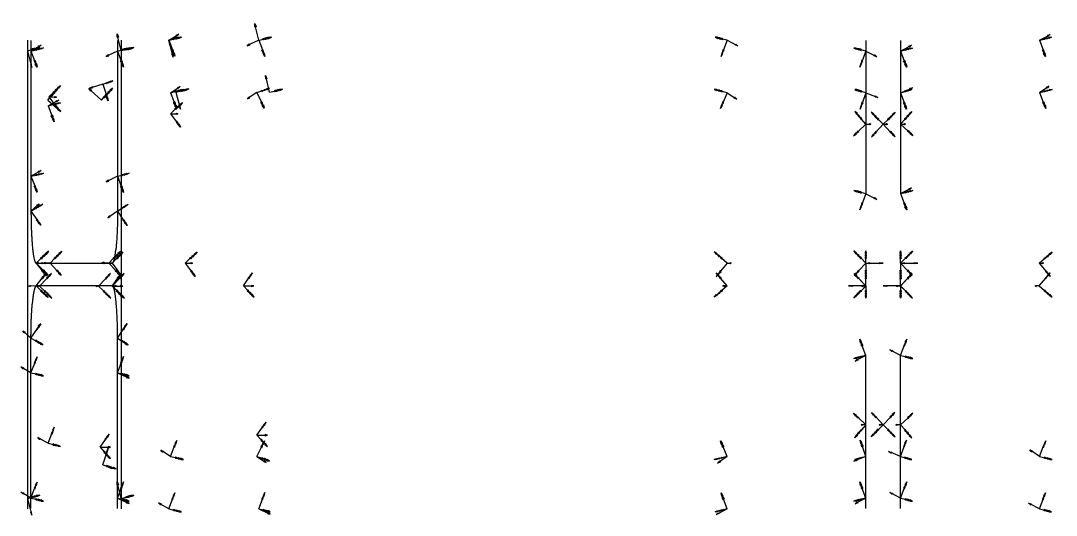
# Model space of a CAD drawing. Header units: millimetres. Extents: x -5736 to 14, y -73 to 73.
# Drawn here: x -5736 to -5437.4, y -69.4 to 73.1 of the extents above; entities that cross this region are included whole.
import ezdxf

# ---------------------------------------------------------------- set-up
doc = ezdxf.new("R2010")
doc.units = ezdxf.units.MM
for name, color, linetype in [('AutoDetect_1_80', 1, 'Continuous'), ('AutoDetect_1_84', 1, 'Continuous'), ('AutoDetect_1_87', 1, 'Continuous'), ('AutoDetect_2_83', 1, 'Continuous'), ('AutoDetect_39_79', 1, 'Continuous'), ('AutoDetect_3_81', 1, 'Continuous'), ('AutoDetect_3_82', 1, 'Continuous'), ('AutoDetect_3_85', 1, 'Continuous'), ('AutoDetect_40_78', 1, 'Continuous'), ('AutoDetect_42_73', 1, 'Continuous'), ('AutoDetect_43_72', 1, 'Continuous'), ('AutoDetect_47_76', 1, 'Continuous'), ('AutoDetect_48_77', 1, 'Continuous'), ('AutoDetect_4_86', 1, 'Continuous'), ('AutoDetect_50_74', 1, 'Continuous'), ('AutoDetect_51_75', 1, 'Continuous'), ('BLECH_ID_GUID_73E4FDA8_02C2_44ea_97EC_E5E4AF90A170', 1, 'Continuous')]:
    doc.layers.add(name, color=color, linetype=linetype)

# ---------------------------------------------------------------- blocks, each defined once
blk = doc.blocks.new('Kontrollpunkt')
at = {"color": 0}
for q in [(0, 6), (8, 0), (0, 0, 4)]:
    blk.add_line((0, 0), q, dxfattribs=at)
for points in [[(0.25, 8, -0.25), (-0.25, 8, -0.25), (-0.25, 8, 0.25), (0, 10, 0), (-0.25, 8, -0.25), (0.25, 8, 0.25), (0, 10, 0), (0.25, 8, -0.25), (0.25, 8, 0.25), (-0.25, 8, 0.25)], [(0.25, 6, -0.25), (-0.25, 6, -0.25), (-0.25, 6, 0.25), (0, 8, 0), (-0.25, 6, -0.25), (0.25, 6, 0.25), (0, 8, 0), (0.25, 6, -0.25), (0.25, 6, 0.25), (-0.25, 6, 0.25)], [(0.25, 0.25, 4), (-0.25, 0.25, 4), (-0.25, -0.25, 4), (0, 0, 6), (-0.25, 0.25, 4), (0.25, -0.25, 4), (0, 0, 6), (0.25, 0.25, 4), (0.25, -0.25, 4), (-0.25, -0.25, 4)], [(0.25, 0.25, 6), (-0.25, 0.25, 6), (-0.25, -0.25, 6), (0, 0, 8), (-0.25, 0.25, 6), (0.25, -0.25, 6), (0, 0, 8), (0.25, 0.25, 6), (0.25, -0.25, 6), (-0.25, -0.25, 6)], [(0.25, 0.25, 8), (-0.25, 0.25, 8), (-0.25, -0.25, 8), (0, 0, 10), (-0.25, 0.25, 8), (0.25, -0.25, 8), (0, 0, 10), (0.25, 0.25, 8), (0.25, -0.25, 8), (-0.25, -0.25, 8)], [(8, 0.25, -0.25), (8, 0.25, 0.25), (8, -0.25, 0.25), (10, 0, 0), (8, 0.25, 0.25), (8, -0.25, -0.25), (10, 0, 0), (8, 0.25, -0.25), (8, -0.25, -0.25), (8, -0.25, 0.25)]]:
    blk.add_polyline3d(points, dxfattribs=at)

msp = doc.modelspace()

# ---------------------------------------------------------------- linework, layer by layer
at = {"layer": 'AutoDetect_1_80', "color": 1}
msp.add_line((-5731.5, 3.3, -180.2), (-5709.54, 3.3, -399.8), dxfattribs=at)
for points, weights in [([(-5732.64, 8.55, -168.8), (-5732.19, 3.3, -173.29), (-5731.5, 3.3, -180.2)], [0.854840523243, 0.839824025648, 1]), ([(-5709.54, 3.3, -399.8), (-5708.97, 3.3, -405.56), (-5708.54, 7.16, -409.84)], [1, 0.862706303681, 0.854125447661])]:
    msp.add_rational_spline(points, weights, degree=2, dxfattribs=at)
at = {"layer": 'AutoDetect_1_84', "color": 1}
msp.add_line((-5733, 67.4, -165.2), (-5733, 18.3, -165.2), dxfattribs=at)
msp.add_rational_spline([(-5733, 18.3, -165.2), (-5733, 12.76, -165.2), (-5732.64, 8.55, -168.8)], [1, 0.867282764108, 0.854840523243], degree=2, dxfattribs=at)
at = {"layer": 'AutoDetect_1_87', "color": 1}
msp.add_line((-5708.04, 67.4, -414.8), (-5708.04, 18.3, -414.8), dxfattribs=at)
msp.add_rational_spline([(-5708.04, 18.3, -414.8), (-5708.04, 11.63, -414.8), (-5708.54, 7.16, -409.84)], [1, 0.844400477505, 0.854125447661], degree=2, dxfattribs=at)
at = {"layer": 'AutoDetect_2_83', "color": 1}
msp.add_line((-5707.02, 67.5, -425), (-5707.02, -67.5, -425), dxfattribs=at)
at = {"layer": 'AutoDetect_39_79', "color": 1}
msp.add_line((-5492.31, 67.4, -165.69), (-5492.31, 23.3, -165.69), dxfattribs=at)
at = {"layer": 'AutoDetect_3_81', "color": 1}
msp.add_line((-5709.54, -3.3, -399.8), (-5731.5, -3.3, -180.2), dxfattribs=at)
for points, weights in [([(-5731.5, -3.3, -180.2), (-5732.19, -3.3, -173.29), (-5732.64, -8.55, -168.8)], [1, 0.839824025648, 0.854840523243]), ([(-5708.54, -7.16, -409.84), (-5708.97, -3.3, -405.56), (-5709.54, -3.3, -399.8)], [0.854125447661, 0.862706303681, 1])]:
    msp.add_rational_spline(points, weights, degree=2, dxfattribs=at)
at = {"layer": 'AutoDetect_3_82', "color": 1}
msp.add_line((-5733, -67.4, -165.2), (-5733, -18.3, -165.2), dxfattribs=at)
msp.add_rational_spline([(-5733, -18.3, -165.2), (-5733, -12.76, -165.2), (-5732.64, -8.55, -168.8)], [1, 0.867282764108, 0.854840523243], degree=2, dxfattribs=at)
at = {"layer": 'AutoDetect_3_85', "color": 1}
msp.add_line((-5708.04, -67.4, -414.8), (-5708.04, -18.3, -414.8), dxfattribs=at)
msp.add_rational_spline([(-5708.04, -18.3, -414.8), (-5708.04, -11.63, -414.8), (-5708.54, -7.16, -409.84)], [1, 0.844400477505, 0.854125447661], degree=2, dxfattribs=at)
at = {"layer": 'AutoDetect_40_78', "color": 1}
msp.add_line((-5482.31, 67.4, -165.7), (-5482.31, 23.3, -165.7), dxfattribs=at)
at = {"layer": 'AutoDetect_42_73', "color": 1}
msp.add_line((-5492.31, 3.3, -285.69), (-5492.31, 3.3, -185.69), dxfattribs=at)
at = {"layer": 'AutoDetect_43_72', "color": 1}
msp.add_line((-5482.31, 3.3, -285.7), (-5482.31, 3.3, -185.7), dxfattribs=at)
at = {"layer": 'AutoDetect_47_76', "color": 1}
msp.add_line((-5482.31, -67.4, -165.7), (-5482.31, -23.3, -165.7), dxfattribs=at)
at = {"layer": 'AutoDetect_48_77', "color": 1}
msp.add_line((-5492.31, -67.4, -165.69), (-5492.31, -23.3, -165.69), dxfattribs=at)
at = {"layer": 'AutoDetect_4_86', "color": 1}
msp.add_line((-5734.02, 67.5, -155), (-5734.02, -67.5, -155), dxfattribs=at)
at = {"layer": 'AutoDetect_50_74', "color": 1}
msp.add_line((-5482.31, -3.3, -285.7), (-5482.31, -3.3, -185.7), dxfattribs=at)
at = {"layer": 'AutoDetect_51_75', "color": 1}
msp.add_line((-5492.31, -3.3, -285.69), (-5492.31, -3.3, -185.69), dxfattribs=at)

# ---------------------------------------------------------------- block references
at = {"layer": 'AutoDetect_1_80', "color": 1, "extrusion": (0.678825, 0.656791, -0.328361), "xscale": 0.5, "yscale": 0.5, "zscale": 0.5, "rotation": 107.9558292371918}
msp.add_blockref('Kontrollpunkt', (4019.62, -1544.31, -3783.6), dxfattribs=at)
at = {"layer": 'AutoDetect_1_80', "color": 1, "extrusion": (0.686541, 0.650895, -0.324033), "xscale": 0.5, "yscale": 0.5, "zscale": 0.5, "rotation": 107.0774278135206}
for p in [(3950.34, -1484.62, -3824.67), (3945.76, -1517.5, -3874.37)]:
    msp.add_blockref('Kontrollpunkt', p, dxfattribs=at)
at = {"layer": 'AutoDetect_1_80', "color": 1, "extrusion": (0.710344, 0.697251, -0.096188), "xscale": 0.5, "yscale": 0.5, "zscale": 0.5, "rotation": 95.39358168269753}
msp.add_blockref('Kontrollpunkt', (4017.26, -572.58, -4051.7), dxfattribs=at)
at = {"layer": 'AutoDetect_1_80', "color": 1, "extrusion": (0.675632, 0.696364, 0.24207), "xscale": 0.5, "yscale": 0.5, "zscale": 0.5, "rotation": 75.47569485293896}
for p in [(4112.99, 751.42, -3920.65), (4100.81, 583.76, -3950.3)]:
    msp.add_blockref('Kontrollpunkt', p, dxfattribs=at)
at = {"layer": 'AutoDetect_1_80', "color": 1, "extrusion": (0.608791, 0.650895, 0.453552), "xscale": 0.5000000000000001, "yscale": 0.5000000000000001, "zscale": 0.5000000000000001, "rotation": 63.39312636760344}
msp.add_blockref('Kontrollpunkt', (4172.13, 1411.51, -3655.1), dxfattribs=at)
at = {"layer": 'AutoDetect_1_80', "color": 1, "extrusion": (0.69276, 0.642788, -0.326968), "xscale": 0.5000000000000001, "yscale": 0.5000000000000001, "zscale": 0.5000000000000001, "rotation": 107.1926691761201}
msp.add_blockref('Kontrollpunkt', (3871.62, -1558.99, -3870.77), dxfattribs=at)
at = {"layer": 'AutoDetect_1_84', "color": 1, "extrusion": (0.730185, 0.173648, -0.660815), "xscale": 0.5, "yscale": 0.5, "zscale": 0.5, "rotation": 78.5471097455936}
for p in [(1382.88, -3769.95, -4039.68), (1389.05, -3799.81, -4065.8), (1353.93, -3805.33, -4072.06)]:
    msp.add_blockref('Kontrollpunkt', p, dxfattribs=at)
at = {"layer": 'AutoDetect_1_84', "color": 1, "extrusion": (0.74526, 0.177233, -0.642788), "xscale": 0.5, "yscale": 0.5, "zscale": 0.5, "rotation": 77.2219130912102}
msp.add_blockref('Kontrollpunkt', (1368.07, -3678.73, -4127.14), dxfattribs=at)
at = {"layer": 'AutoDetect_1_84', "color": 1, "extrusion": (0.713746, 0.177233, -0.677609), "xscale": 0.5000000000000001, "yscale": 0.5000000000000001, "zscale": 0.5000000000000001, "rotation": 80.13571621995206}
msp.add_blockref('Kontrollpunkt', (1427.61, -3916.79, -3934.4), dxfattribs=at)
at = {"layer": 'AutoDetect_1_84', "color": 1, "extrusion": (0.682507, 0.390731, -0.617667), "xscale": 0.5, "yscale": 0.5, "zscale": 0.5, "rotation": 82.63623984906565}
msp.add_blockref('Kontrollpunkt', (2864.24, -3197.42, -3803.62), dxfattribs=at)
at = {"layer": 'AutoDetect_1_87', "color": 1, "extrusion": (0.660815, 0.173648, 0.730185)}
for p, xscale, yscale, zscale, rotation in [((1505.64, 3702.86, -4039.98), 0.5000000000000001, 0.5000000000000001, 0.5000000000000001, 97.83156625239342), ((1512.99, 3735.71, -4063.66), 0.5, 0.5, 0.5, 97.83156625239342), ((1478.07, 3742.41, -4069.93), 0.5, 0.5, 0.5, 97.83156625239344)]:
    msp.add_blockref('Kontrollpunkt', p, dxfattribs=dict(at, xscale=xscale, yscale=yscale, zscale=zscale, rotation=rotation))
at = {"layer": 'AutoDetect_1_87', "color": 1, "extrusion": (0.565885, 0.19469, 0.801168), "xscale": 0.5, "yscale": 0.5, "zscale": 0.5, "rotation": 88.01753432037833}
msp.add_blockref('Kontrollpunkt', (1910.2, 4090.38, -3520.16), dxfattribs=at)
at = {"layer": 'AutoDetect_1_87', "color": 1, "extrusion": (0.72014, 0.253008, 0.646054), "xscale": 0.5, "yscale": 0.5, "zscale": 0.5, "rotation": 98.54632296784011}
msp.add_blockref('Kontrollpunkt', (1928.16, 3126.88, -4336.37), dxfattribs=at)
at = {"layer": 'AutoDetect_1_87', "color": 1, "extrusion": (0.617667, 0.390731, 0.682507), "xscale": 0.5000000000000001, "yscale": 0.5000000000000001, "zscale": 0.5000000000000001, "rotation": 91.31048791671645}
msp.add_blockref('Kontrollpunkt', (3067.01, 2982.49, -3801.63), dxfattribs=at)
at = {"layer": 'AutoDetect_2_83', "color": 1, "extrusion": (0.730185, 0.173648, -0.660815), "xscale": 0.5, "yscale": 0.5, "zscale": 0.5}
for p in [(1376.87, -3948.32, -3848.97), (1383.14, -3978.09, -3875.13), (1257.64, -3997.81, -3897.53)]:
    msp.add_blockref('Kontrollpunkt', p, dxfattribs=at)
at = {"layer": 'AutoDetect_2_83', "color": 1, "extrusion": (0.74526, 0.177233, -0.642788), "xscale": 0.5000000000000001, "yscale": 0.5000000000000001, "zscale": 0.5000000000000001}
msp.add_blockref('Kontrollpunkt', (1361.56, -3859.87, -3938.83), dxfattribs=at)
at = {"layer": 'AutoDetect_2_83', "color": 1, "extrusion": (0.641115, 0.692493, -0.330796), "xscale": 0.5, "yscale": 0.5, "zscale": 0.5}
msp.add_blockref('Kontrollpunkt', (4226.13, -1619.02, -3505.91), dxfattribs=at)
at = {"layer": 'AutoDetect_39_79', "color": 1, "extrusion": (-0.696371, 0.173648, -0.696357), "rotation": 279.7187627388222}
for p, xscale, yscale, zscale in [((1273.06, 3634.5, 3975.71), 0.5, 0.5, 0.5), ((1266.39, 3602.9, 3951.25), 0.5000000000000001, 0.5000000000000001, 0.5000000000000001), ((1306.27, 3595.98, 3944.11), 0.5, 0.5, 0.5)]:
    msp.add_blockref('Kontrollpunkt', p, dxfattribs=dict(at, xscale=xscale, yscale=yscale, zscale=zscale))
at = {"layer": 'AutoDetect_39_79', "color": 1, "extrusion": (-0.743284, 0.185346, -0.642788), "xscale": 0.5, "yscale": 0.5, "zscale": 0.5, "rotation": 283.7116571526269}
msp.add_blockref('Kontrollpunkt', (1287.71, 3332.04, 4227.97), dxfattribs=at)
at = {"layer": 'AutoDetect_39_79', "color": 1, "extrusion": (-0.642802, 0.185346, -0.743271), "xscale": 0.5000000000000001, "yscale": 0.5000000000000001, "zscale": 0.5000000000000001, "rotation": 274.4235620009013}
msp.add_blockref('Kontrollpunkt', (1471.32, 3795.65, 3693.07), dxfattribs=at)
at = {"layer": 'AutoDetect_3_81', "color": 1, "extrusion": (0.686541, -0.650895, -0.324033), "xscale": 0.5000000000000001, "yscale": 0.5000000000000001, "zscale": 0.5000000000000001, "rotation": 252.7455222776218}
msp.add_blockref('Kontrollpunkt', (-3945.76, -1517.5, -3874.37), dxfattribs=at)
at = {"layer": 'AutoDetect_3_81', "color": 1, "extrusion": (0.710186, -0.696364, -0.103503), "xscale": 0.4999999999999999, "yscale": 0.4999999999999999, "zscale": 0.4999999999999999, "rotation": 264.0956488880364}
for p in [(-4014.42, -612.39, -4047.74), (-4002.53, -780.07, -4018.1)]:
    msp.add_blockref('Kontrollpunkt', p, dxfattribs=at)
at = {"layer": 'AutoDetect_3_81', "color": 1, "extrusion": (0.608791, -0.650895, 0.453552), "xscale": 0.5, "yscale": 0.5, "zscale": 0.5, "rotation": 295.8696782315364}
for p in [(-4172.13, 1411.51, -3655.1), (-4171.04, 1370.98, -3608.53)]:
    msp.add_blockref('Kontrollpunkt', p, dxfattribs=at)
at = {"layer": 'AutoDetect_3_81', "color": 1, "extrusion": (0.69225, -0.704416, 0.156808), "xscale": 0.5000000000000001, "yscale": 0.5000000000000001, "zscale": 0.5000000000000001, "rotation": 279.0659027740853}
msp.add_blockref('Kontrollpunkt', (-4074.58, 232.31, -4012.8), dxfattribs=at)
at = {"layer": 'AutoDetect_3_81', "color": 1, "extrusion": (0.614305, -0.642788, 0.45766), "xscale": 0.5, "yscale": 0.5, "zscale": 0.5, "rotation": 295.7043549806125}
msp.add_blockref('Kontrollpunkt', (-4102.62, 1460.85, -3652.68), dxfattribs=at)
at = {"layer": 'AutoDetect_3_81', "color": 1, "extrusion": (0.600371, -0.656791, 0.456267), "xscale": 0.5, "yscale": 0.5, "zscale": 0.5, "rotation": 296.6457552278625}
msp.add_blockref('Kontrollpunkt', (-4250.39, 1417.98, -3563.42), dxfattribs=at)
at = {"layer": 'AutoDetect_3_82', "color": 1, "extrusion": (0.682507, -0.390731, -0.617667), "xscale": 0.5, "yscale": 0.5, "zscale": 0.5, "rotation": 277.3637601509344}
msp.add_blockref('Kontrollpunkt', (-2864.24, -3197.42, -3803.62), dxfattribs=at)
at = {"layer": 'AutoDetect_3_82', "color": 1, "extrusion": (0.730185, -0.173648, -0.660815), "xscale": 0.5, "yscale": 0.5, "zscale": 0.5, "rotation": 281.4528902544064}
for p in [(-1353.93, -3805.33, -4072.06), (-1389.05, -3799.81, -4065.8), (-1382.88, -3769.95, -4039.68)]:
    msp.add_blockref('Kontrollpunkt', p, dxfattribs=at)
at = {"layer": 'AutoDetect_3_82', "color": 1, "extrusion": (0.713746, -0.177233, -0.677609), "xscale": 0.5, "yscale": 0.5, "zscale": 0.5, "rotation": 279.8642837800479}
msp.add_blockref('Kontrollpunkt', (-1427.61, -3916.79, -3934.4), dxfattribs=at)
at = {"layer": 'AutoDetect_3_82', "color": 1, "extrusion": (0.74526, -0.177233, -0.642788), "xscale": 0.5, "yscale": 0.5, "zscale": 0.5, "rotation": 282.7780869087898}
msp.add_blockref('Kontrollpunkt', (-1368.07, -3678.73, -4127.14), dxfattribs=at)
at = {"layer": 'AutoDetect_3_85', "color": 1, "extrusion": (0.617667, -0.390731, 0.682507), "xscale": 0.5, "yscale": 0.5, "zscale": 0.5, "rotation": 268.6895120832835}
msp.add_blockref('Kontrollpunkt', (-3067.01, 2982.49, -3801.63), dxfattribs=at)
at = {"layer": 'AutoDetect_3_85', "color": 1, "extrusion": (0.660815, -0.173648, 0.730185), "rotation": 262.1684337476066}
for p, xscale, yscale, zscale in [((-1478.07, 3742.41, -4069.93), 0.5, 0.5, 0.5), ((-1512.99, 3735.71, -4063.66), 0.5000000000000002, 0.5000000000000002, 0.5000000000000002), ((-1505.64, 3702.86, -4039.98), 0.5000000000000001, 0.5000000000000001, 0.5000000000000001)]:
    msp.add_blockref('Kontrollpunkt', p, dxfattribs=dict(at, xscale=xscale, yscale=yscale, zscale=zscale))
at = {"layer": 'AutoDetect_3_85', "color": 1, "extrusion": (0.565885, -0.19469, 0.801168), "xscale": 0.5000000000000001, "yscale": 0.5000000000000001, "zscale": 0.5000000000000001, "rotation": 271.9824656796217}
msp.add_blockref('Kontrollpunkt', (-1910.2, 4090.38, -3520.16), dxfattribs=at)
at = {"layer": 'AutoDetect_3_85', "color": 1, "extrusion": (0.729848, -0.267622, 0.629047), "xscale": 0.5, "yscale": 0.5, "zscale": 0.5, "rotation": 261.1650051389487}
msp.add_blockref('Kontrollpunkt', (-2000.45, 3013.6, -4383.57), dxfattribs=at)
at = {"layer": 'AutoDetect_40_78', "color": 1, "extrusion": (0.696357, 0.173648, -0.696371)}
for p, xscale, yscale, zscale, rotation in [((1382.3, -3780.75, -3666.61), 0.5, 0.5, 0.5, 80.28196291272884), ((1388.97, -3812.35, -3691.08), 0.5000000000000001, 0.5000000000000001, 0.5000000000000001, 80.28196291272884), ((1349.09, -3819.27, -3698.21), 0.5000000000000001, 0.5000000000000001, 0.5000000000000001, 80.28196291272883)]:
    msp.add_blockref('Kontrollpunkt', p, dxfattribs=dict(at, xscale=xscale, yscale=yscale, zscale=zscale, rotation=rotation))
at = {"layer": 'AutoDetect_40_78', "color": 1, "extrusion": (0.642773, 0.18535, -0.743296), "xscale": 0.5000000000000001, "yscale": 0.5000000000000001, "zscale": 0.5000000000000001, "rotation": 85.57879692052612}
msp.add_blockref('Kontrollpunkt', (1569.33, -4042.25, -3361.27), dxfattribs=at)
at = {"layer": 'AutoDetect_40_78', "color": 1, "extrusion": (0.743283, 0.18535, -0.642788), "xscale": 0.5000000000000001, "yscale": 0.5000000000000001, "zscale": 0.5000000000000001, "rotation": 76.28800562363772}
msp.add_blockref('Kontrollpunkt', (1367.65, -3512.7, -3929.27), dxfattribs=at)
at = {"layer": 'AutoDetect_42_73', "color": 1, "extrusion": (-0.642791, 0.743283, -0.185335), "xscale": 0.5000000000000001, "yscale": 0.5000000000000001, "zscale": 0.5000000000000001, "rotation": 257.8561668665301}
msp.add_blockref('Kontrollpunkt', (4125.99, 405.91, 3612.76), dxfattribs=at)
at = {"layer": 'AutoDetect_42_73', "color": 1, "extrusion": (-0.696368, 0.696364, -0.173634), "xscale": 0.5, "yscale": 0.5, "zscale": 0.5, "rotation": 260.1497466659961}
for p in [(3849.49, 397.68, 3900.94), (3881.31, 396.34, 3876.05), (3881.3, 491.87, 3859.21)]:
    msp.add_blockref('Kontrollpunkt', p, dxfattribs=at)
at = {"layer": 'AutoDetect_42_73', "color": 1, "extrusion": (-0.743287, 0.642788, -0.185333), "xscale": 0.5, "yscale": 0.5, "zscale": 0.5, "rotation": 260.8943920168119}
msp.add_blockref('Kontrollpunkt', (3616.3, 509.94, 4164.38), dxfattribs=at)
at = {"layer": 'AutoDetect_43_72', "color": 1, "extrusion": (0.696361, 0.696364, -0.173662), "rotation": 99.85189890326747}
for p, xscale, yscale, zscale in [((3910.74, -949.86, -3741.38), 0.5000000000000001, 0.5000000000000001, 0.5000000000000001), ((3878.92, -951.21, -3766.27), 0.5, 0.5, 0.5), ((3878.92, -855.68, -3783.12), 0.5, 0.5, 0.5)]:
    msp.add_blockref('Kontrollpunkt', p, dxfattribs=dict(at, xscale=xscale, yscale=yscale, zscale=zscale))
at = {"layer": 'AutoDetect_43_72', "color": 1, "extrusion": (0.642784, 0.743283, -0.185361), "xscale": 0.5, "yscale": 0.5, "zscale": 0.5, "rotation": 102.1455972166478}
msp.add_blockref('Kontrollpunkt', (4175.09, -924.65, -3441.58), dxfattribs=at)
at = {"layer": 'AutoDetect_43_72', "color": 1, "extrusion": (0.74328, 0.642788, -0.185363), "xscale": 0.5, "yscale": 0.5, "zscale": 0.5, "rotation": 99.10713355319223}
msp.add_blockref('Kontrollpunkt', (3562.44, -1028.65, -3992.86), dxfattribs=at)
at = {"layer": 'AutoDetect_47_76', "color": 1, "extrusion": (0.696357, -0.173648, -0.696371), "xscale": 0.5000000000000001, "yscale": 0.5000000000000001, "zscale": 0.5000000000000001}
for p, rotation in [((-1349.09, -3819.27, -3698.21), 279.7180370872711), ((-1388.97, -3812.35, -3691.08), 279.7180370872712), ((-1382.3, -3780.75, -3666.61), 279.7180370872712)]:
    msp.add_blockref('Kontrollpunkt', p, dxfattribs=dict(at, rotation=rotation))
at = {"layer": 'AutoDetect_47_76', "color": 1, "extrusion": (0.642773, -0.18535, -0.743296), "xscale": 0.5000000000000001, "yscale": 0.5000000000000001, "zscale": 0.5000000000000001, "rotation": 274.4212030794739}
msp.add_blockref('Kontrollpunkt', (-1569.33, -4042.25, -3361.27), dxfattribs=at)
at = {"layer": 'AutoDetect_47_76', "color": 1, "extrusion": (0.743283, -0.18535, -0.642788), "xscale": 0.5000000000000001, "yscale": 0.5000000000000001, "zscale": 0.5000000000000001, "rotation": 283.7119943763622}
msp.add_blockref('Kontrollpunkt', (-1367.65, -3512.7, -3929.27), dxfattribs=at)
at = {"layer": 'AutoDetect_48_77', "color": 1, "extrusion": (-0.696371, -0.173648, -0.696357), "xscale": 0.5000000000000001, "yscale": 0.5000000000000001, "zscale": 0.5000000000000001}
for p, rotation in [((-1306.27, 3595.98, 3944.11), 80.28123726117771), ((-1266.39, 3602.9, 3951.25), 80.28123726117775), ((-1273.06, 3634.5, 3975.71), 80.28123726117775)]:
    msp.add_blockref('Kontrollpunkt', p, dxfattribs=dict(at, rotation=rotation))
at = {"layer": 'AutoDetect_48_77', "color": 1, "extrusion": (-0.642802, -0.185346, -0.743271), "xscale": 0.5, "yscale": 0.5, "zscale": 0.5, "rotation": 85.57643799909869}
msp.add_blockref('Kontrollpunkt', (-1471.32, 3795.65, 3693.07), dxfattribs=at)
at = {"layer": 'AutoDetect_48_77', "color": 1, "extrusion": (-0.743284, -0.185346, -0.642788), "xscale": 0.5000000000000001, "yscale": 0.5000000000000001, "zscale": 0.5000000000000001, "rotation": 76.28834284737313}
msp.add_blockref('Kontrollpunkt', (-1287.71, 3332.04, 4227.97), dxfattribs=at)
at = {"layer": 'AutoDetect_4_86', "color": 1, "extrusion": (0.660815, 0.173648, 0.730185), "rotation": 180}
for p, xscale, yscale, zscale in [((1512.24, 3898.79, -3867.37), 0.5000000000000001, 0.5000000000000001, 0.5000000000000001), ((1519.68, 3931.54, -3891.1), 0.4999999999999999, 0.4999999999999999, 0.4999999999999999), ((1394.92, 3955.48, -3913.5), 0.4999999999999999, 0.4999999999999999, 0.4999999999999999)]:
    msp.add_blockref('Kontrollpunkt', p, dxfattribs=dict(at, xscale=xscale, yscale=yscale, zscale=zscale))
at = {"layer": 'AutoDetect_4_86', "color": 1, "extrusion": (0.587323, 0.686226, 0.429122), "xscale": 0.5, "yscale": 0.5, "zscale": 0.5, "rotation": 180}
msp.add_blockref('Kontrollpunkt', (4384.56, 1389.45, -3421.27), dxfattribs=at)
at = {"layer": 'AutoDetect_4_86', "color": 1, "extrusion": (0.740891, 0.19469, 0.642788), "xscale": 0.4999999999999999, "yscale": 0.4999999999999999, "zscale": 0.4999999999999999, "rotation": 180}
msp.add_blockref('Kontrollpunkt', (1497.2, 3410.81, -4305.98), dxfattribs=at)
at = {"layer": 'AutoDetect_50_74', "color": 1, "extrusion": (0.696361, -0.696364, -0.173662), "xscale": 0.5, "yscale": 0.5, "zscale": 0.5, "rotation": 260.1481010967325}
for p in [(-3878.92, -951.21, -3766.27), (-3878.92, -855.68, -3783.12), (-3910.74, -949.86, -3741.38)]:
    msp.add_blockref('Kontrollpunkt', p, dxfattribs=at)
at = {"layer": 'AutoDetect_50_74', "color": 1, "extrusion": (0.74328, -0.642788, -0.185363), "xscale": 0.5, "yscale": 0.5, "zscale": 0.5, "rotation": 260.8928664468078}
msp.add_blockref('Kontrollpunkt', (-3562.44, -1028.65, -3992.86), dxfattribs=at)
at = {"layer": 'AutoDetect_50_74', "color": 1, "extrusion": (0.642784, -0.743283, -0.185361), "xscale": 0.5, "yscale": 0.5, "zscale": 0.5, "rotation": 257.8544027833523}
msp.add_blockref('Kontrollpunkt', (-4175.09, -924.65, -3441.58), dxfattribs=at)
at = {"layer": 'AutoDetect_51_75', "color": 1, "extrusion": (-0.743287, -0.642788, -0.185333), "xscale": 0.5, "yscale": 0.5, "zscale": 0.5, "rotation": 99.10560798318808}
msp.add_blockref('Kontrollpunkt', (-3616.3, 509.94, 4164.38), dxfattribs=at)
at = {"layer": 'AutoDetect_51_75', "color": 1, "extrusion": (-0.696368, -0.696364, -0.173634), "xscale": 0.5, "yscale": 0.5, "zscale": 0.5, "rotation": 99.85025333400381}
for p in [(-3881.31, 396.34, 3876.05), (-3881.3, 491.87, 3859.21), (-3849.49, 397.68, 3900.94)]:
    msp.add_blockref('Kontrollpunkt', p, dxfattribs=at)
at = {"layer": 'AutoDetect_51_75', "color": 1, "extrusion": (-0.642791, -0.743283, -0.185335), "xscale": 0.5, "yscale": 0.5, "zscale": 0.5, "rotation": 102.1438331334699}
msp.add_blockref('Kontrollpunkt', (-4125.99, 405.91, 3612.76), dxfattribs=at)
at = {"layer": 'BLECH_ID_GUID_73E4FDA8_02C2_44ea_97EC_E5E4AF90A170', "color": 2, "extrusion": (-1.41421e-05, 0.707107, -0.707107), "xscale": 0.5, "yscale": 0.5, "zscale": 0.5, "rotation": 179.9983794307887}
for p in [(5492.31, -199.61, 204.43), (5482.31, -199.61, 204.43)]:
    msp.add_blockref('Kontrollpunkt', p, dxfattribs=at)
at = {"layer": 'BLECH_ID_GUID_73E4FDA8_02C2_44ea_97EC_E5E4AF90A170', "color": 2, "extrusion": (-1.41421e-05, -0.707107, -0.707107), "xscale": 0.5, "yscale": 0.5, "zscale": 0.5, "rotation": 179.9983794305638}
for p in [(-5492.31, -199.61, 204.43), (-5482.31, -199.61, 204.43)]:
    msp.add_blockref('Kontrollpunkt', p, dxfattribs=at)

doc.saveas('drawing.dxf')
